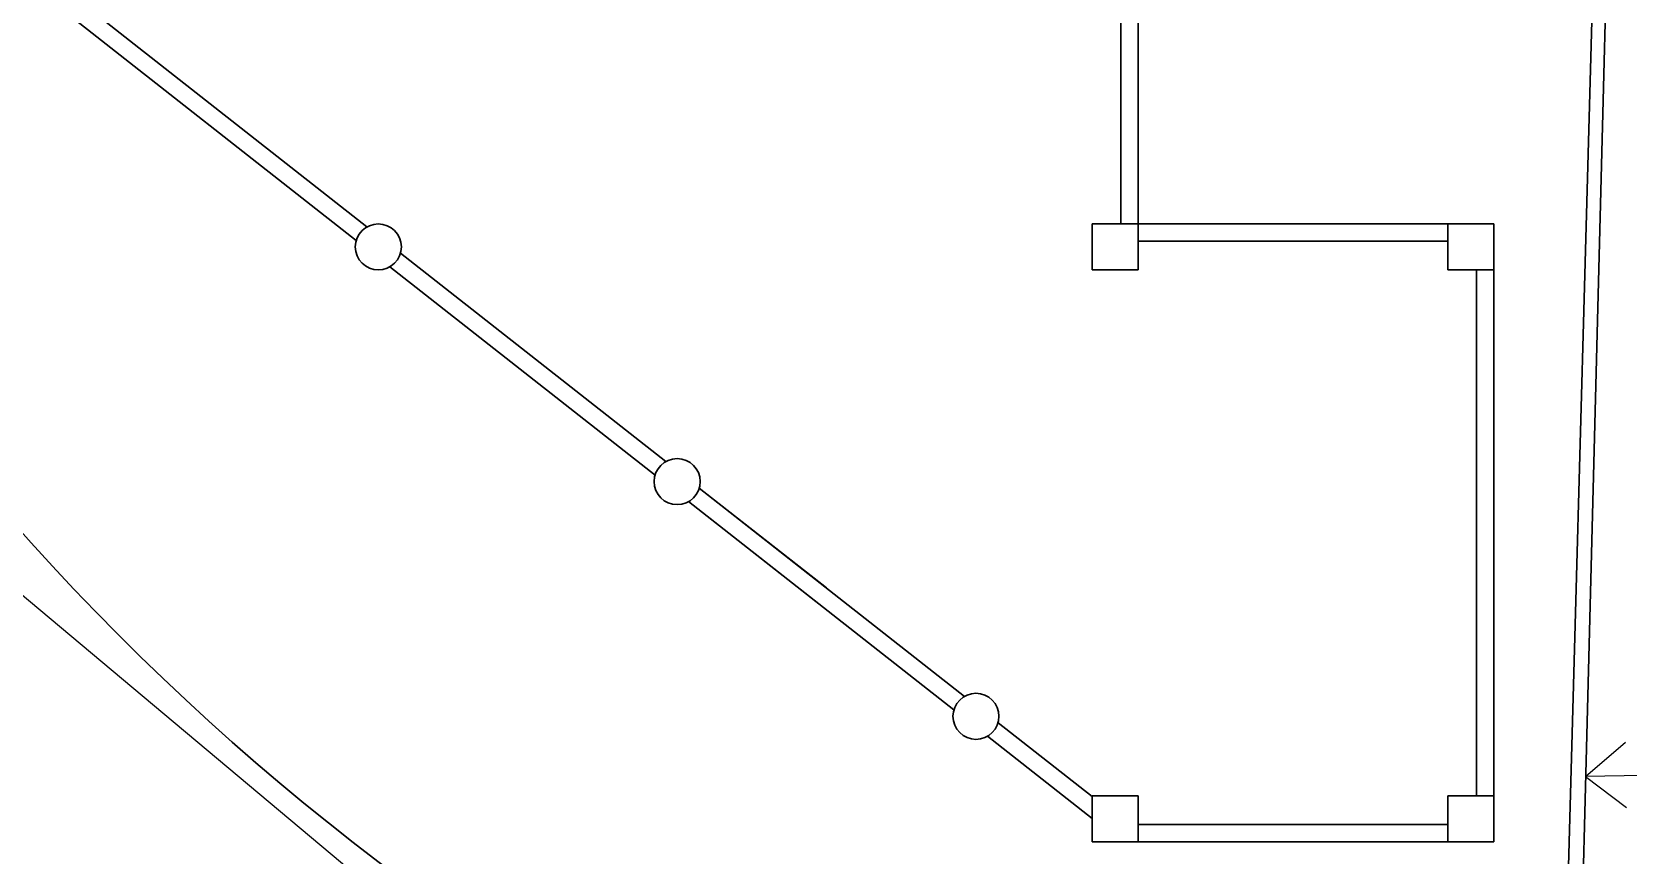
# Paper-space layout 'Layout1' of a CAD drawing. Header units: inches. Extents: x 0 to 35.9, y 0 to 23.6.
# Drawn here: x 13.236 to 13.7242, y 15.3384 to 15.5901 of the extents above; entities that cross this region are included whole.
import ezdxf

# ---------------------------------------------------------------- set-up
doc = ezdxf.new("R2010")
doc.units = ezdxf.units.IN
doc.header["$MEASUREMENT"] = 0
doc.layers.get('0').update_dxf_attribs({"lineweight": 30})
doc.layers.add('C-SIDEWALK-CURB', color=92, linetype='Continuous')

psp = doc.layouts.get("Layout1")

# ---------------------------------------------------------------- linework, layer by layer
at = {"color": 7}
for p, q in [((13.70436, 15.27633, 2.88058), (13.71941, 15.82191, 2.88716)), ((13.70906, 15.27633, 2.88393), (13.723, 15.82191, 2.88716)), ((13.57435, 15.68097, 2.88716), (13.57435, 15.53139, 2.88716)), ((13.56907, 15.66689, 2.88716), (13.56907, 15.53139, 2.88716)), ((13.33517, 15.5263, 2.88716), (13.2435, 15.59826, 2.88716)), ((13.33843, 15.53045, 2.88716), (13.25205, 15.59826, 2.88716)), ((13.56027, 15.53139, 2.88716), (13.56027, 15.51731, 2.88716)), ((13.57435, 15.53139, 2.88716), (13.56027, 15.53139, 2.88716)), ((13.57426, 15.53139, 2.88716), (13.57435, 15.5315, 2.88716)), ((13.57435, 15.53139, 2.88716), (13.68311, 15.53139, 2.88716)), ((13.57435, 15.53139, 2.88716), (13.57435, 15.51731, 2.88716)), ((13.66903, 15.53139, 2.88716), (13.66903, 15.51731, 2.88716)), ((13.66903, 15.53139, 2.88716), (13.66903, 15.51731, 2.88716)), ((13.68311, 15.53139, 2.88716), (13.68311, 15.3425, 2.88716)), ((13.57435, 15.52611, 2.88716), (13.66903, 15.52611, 2.88716)), ((13.42983, 15.4587, 2.88716), (13.34869, 15.52239, 2.88716)), ((13.42657, 15.45455, 2.88716), (13.34543, 15.51824, 2.88716)), ((13.57435, 15.51731, 2.88716), (13.56027, 15.51731, 2.88716)), ((13.66903, 15.51731, 2.88716), (13.68311, 15.51731, 2.88716)), ((13.67783, 15.51731, 2.88716), (13.67783, 15.35657, 2.88716)), ((13.52123, 15.38695, 2.88716), (13.4401, 15.45064, 2.88716)), ((13.47903, 15.42008, 2.88716), (13.4401, 15.45064, 2.88716)), ((13.51797, 15.38279, 2.88716), (13.43684, 15.44649, 2.88716)), ((13.47577, 15.41593, 2.88716), (13.43684, 15.44649, 2.88716)), ((13.56027, 15.3563, 2.88716), (13.5315, 15.37889, 2.88716)), ((13.56027, 15.34959, 2.88716), (13.52824, 15.37474, 2.88716)), ((13.57435, 15.35657, 2.88716), (13.56027, 15.35657, 2.88716)), ((13.56027, 15.35657, 2.88716), (13.56027, 15.3425, 2.88716)), ((13.57435, 15.35657, 2.88716), (13.57435, 15.3425, 2.88716)), ((13.66903, 15.35657, 2.88716), (13.66903, 15.3425, 2.88716)), ((13.66903, 15.35657, 2.88716), (13.66903, 15.3425, 2.88716)), ((13.68311, 15.35657, 2.88716), (13.66903, 15.35657, 2.88716)), ((13.66903, 15.34778, 2.88716), (13.57435, 15.34778, 2.88716)), ((13.68311, 15.3425, 2.88716), (13.56027, 15.3425, 2.88716))]:
    psp.add_line(p, q, dxfattribs=at)
for centre in [(13.34193, 15.52435, 2.88716), (13.43333, 15.45259, 2.88716), (13.52473, 15.38084, 2.88716)]:
    psp.add_circle(centre, 0.00704, dxfattribs=at)
psp.add_arc((13.80931, 15.95164, 2.88716), 0.77269, 211.98756, 257.8157, dxfattribs=at)
at = {"layer": 'C-SIDEWALK-CURB', "color": 7}
for p, q in [((13.48613, 15.20571, 2.88248), (13.06571, 15.55809, 1.91611)), ((13.71115, 15.36249, 4.8038), (13.72342, 15.37292, 3.46526)), ((13.78488, 15.36355, 4.80527), (13.71115, 15.36249, 4.8038)), ((13.71115, 15.36249, 4.8038), (13.72367, 15.35292, 2.88099))]:
    psp.add_line(p, q, dxfattribs=at)

doc.saveas('drawing.dxf')
